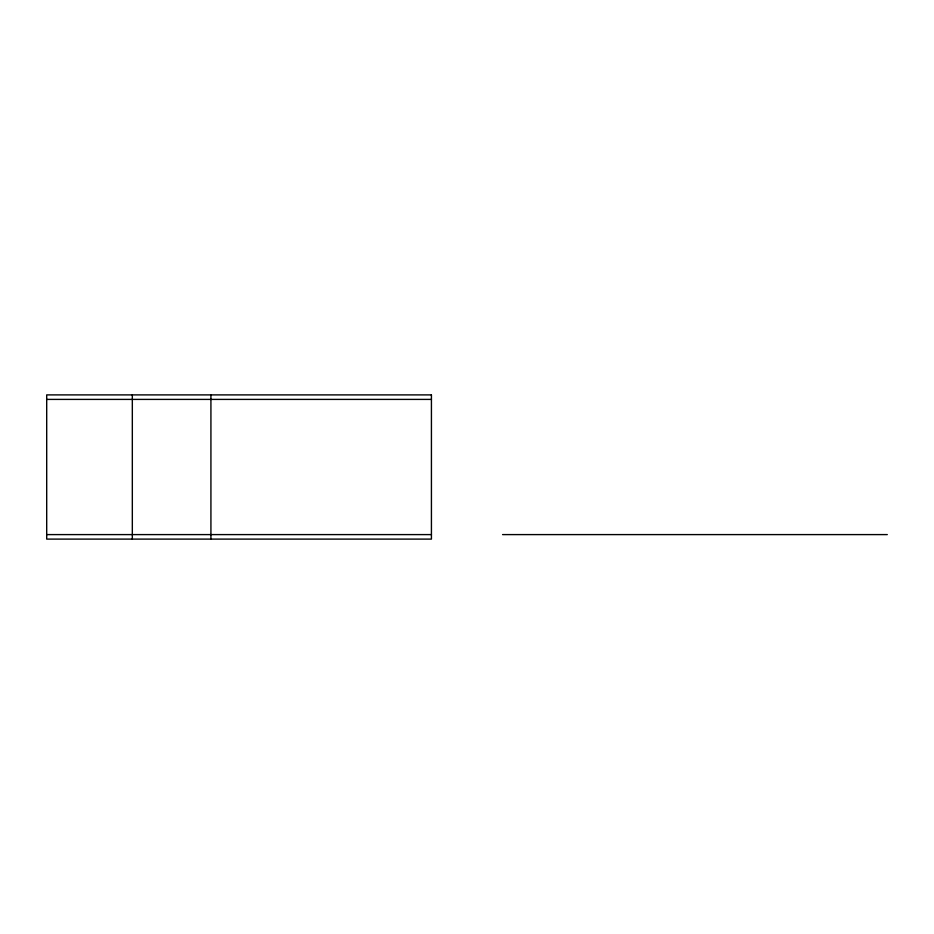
<?xml version="1.0" encoding="UTF-8"?>
<svg xmlns="http://www.w3.org/2000/svg" width="934" height="934" viewBox="0 0 934 934"><rect width="100%" height="100%" fill="white"/><g stroke="black" fill="none" stroke-linecap="round" stroke-linejoin="round"><path stroke-width="1.4" d="M46.7 399.402L431.426 399.402M46.7 534.598L431.426 534.598M502.574 534.598L887.3 534.598M210.921 394.895L210.921 539.105M132.324 394.895L132.324 539.105M431.426 394.895L46.7 394.895L46.7 539.105L431.426 539.105L431.426 394.895"/></g></svg>
